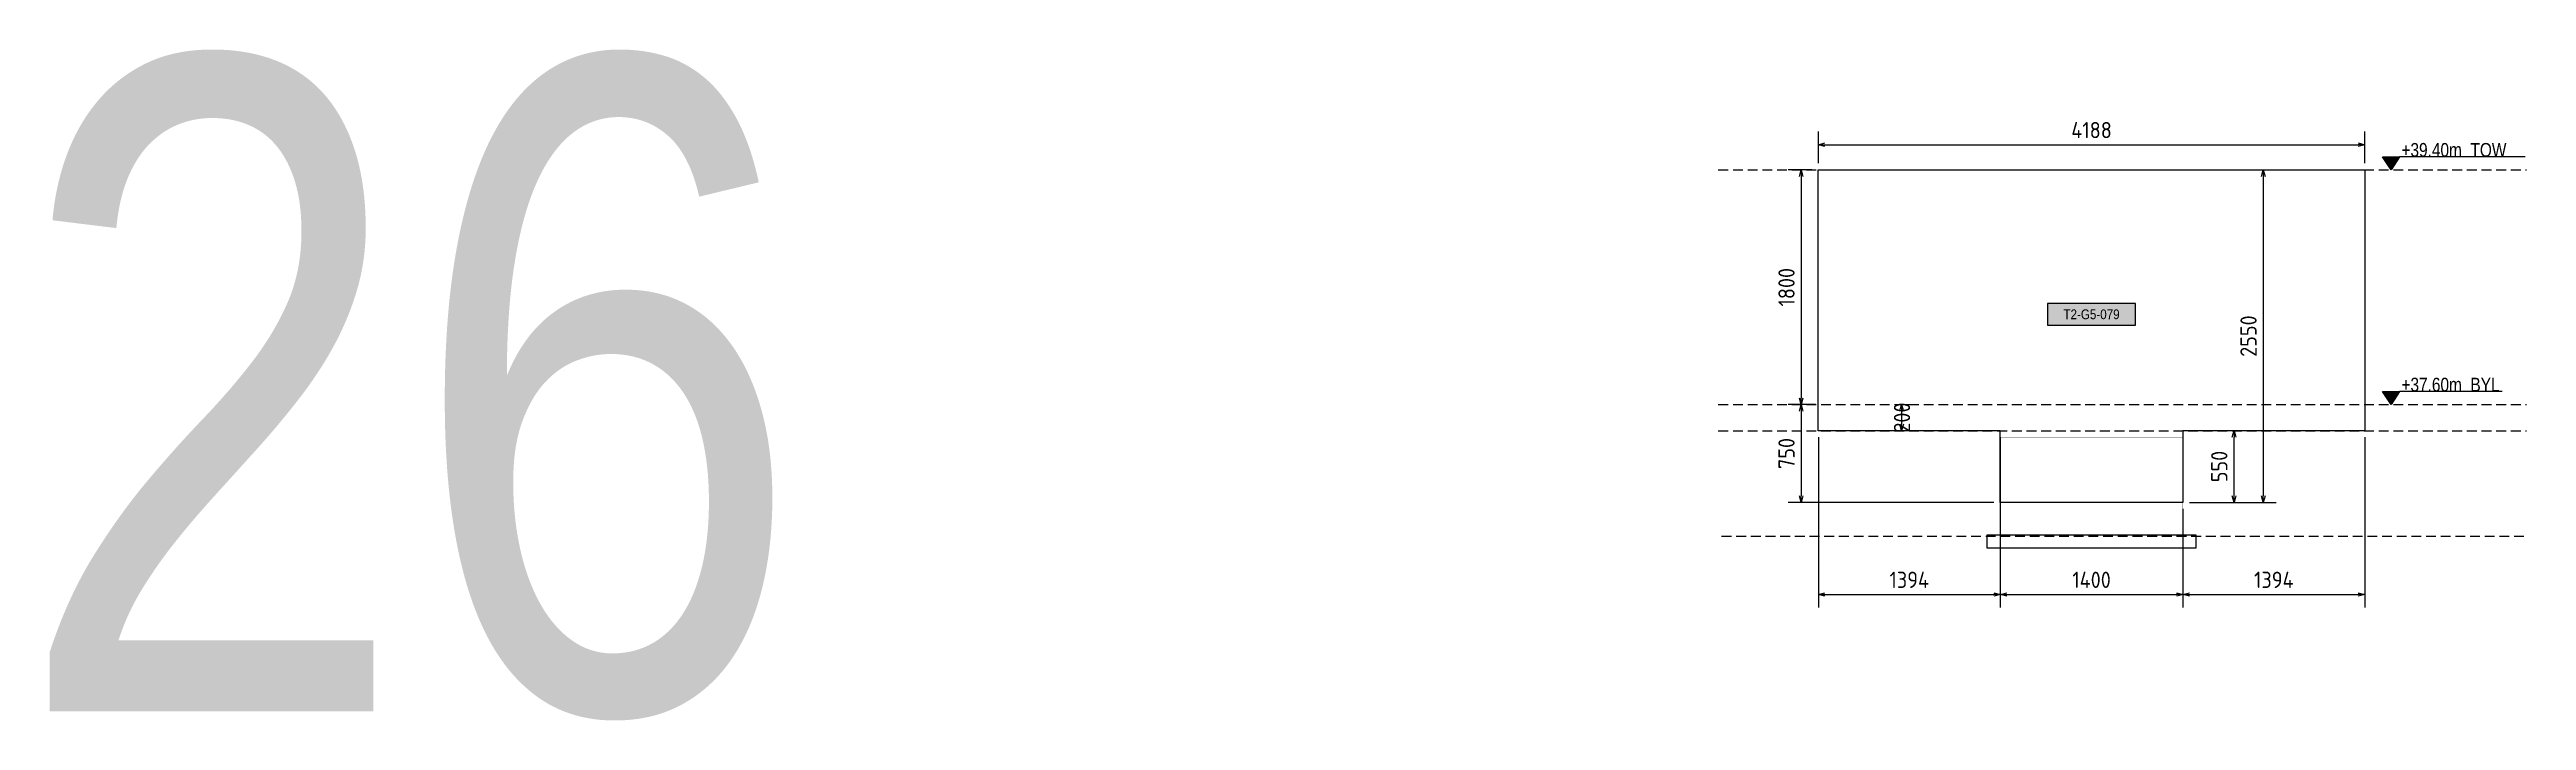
# Model space of a CAD drawing. Header units: centimetres. Extents: x -6122352 to 4157695, y -1694241 to 1947892.
# Drawn here: x 3424347 to 3443331, y 555190 to 560336 of the extents above; entities that cross this region are included whole.
import ezdxf
from ezdxf.enums import TextEntityAlignment as Align

# ---------------------------------------------------------------- set-up
doc = ezdxf.new("R2010")
doc.units = ezdxf.units.CM
doc.header["$MEASUREMENT"] = 0
doc.header["$PDMODE"] = 66
doc.header["$PDSIZE"] = 100
doc.linetypes.add('DASHED2', pattern=[0.375, 0.25, -0.125])
doc.linetypes.add('HIDDEN', pattern=[0.375, 0.25, -0.125])
for name, color, linetype in [('00-MI-DIM', 7, 'Continuous'), ('@MI-TYPE-02', 6, 'Continuous'), ('JML-Dimension', 1, 'Continuous'), ('PANEL-TAGS', 7, 'Continuous'), ('SECTION', 130, 'Continuous')]:
    doc.layers.add(name, color=color, linetype=linetype)
doc.styles.add('Arial Narrow', font='ARIALN.TTF', dxfattribs={"width": 0.95, "height": 500})
doc.styles.add('PANELTAG_STYLE', font='arial.ttf')
doc.styles.add('Schueco-BEMSTIL', font='isocpeur.ttf', dxfattribs={"width": 0.9})
doc.styles.add('txt-Pisa-std', font='arial.ttf', dxfattribs={"width": 0.8})
doc.dimstyles.new('MI- JWC-TXT-2.5 MM', dxfattribs={"dimscale": 1.5, "dimtxt": 2.5, "dimasz": 1, "dimexe": 2, "dimexo": 1, "dimgap": 1, "dimtad": 1, "dimdec": 0, "dimdsep": 46, "dimtxsty": 'Schueco-BEMSTIL', "dimblk": 'OPEN30', "dimcen": 0, "dimdle": 2, "dimclrd": 140, "dimclre": 8, "dimclrt": 40, "dimadec": 0, "dimazin": 2, "dimtfac": 1, "dimtdec": 0, "dimtix": 1, "dimtmove": 2, "dimatfit": 3, "dimldrblk": 'OPEN', "dimfxl": 2, "dimlwd": -1, "dimlwe": -1, "dimarcsym": 0})

# ---------------------------------------------------------------- blocks, each defined once
blk = doc.blocks.new('_Open30')
at = {"color": 0, "linetype": 'ByBlock', "lineweight": -2}
for p, q in [((-1, 0.27), (0, 0)), ((0, 0), (-1, -0.27)), ((0, 0), (-1, 0))]:
    blk.add_line(p, q, dxfattribs=at)
blk = doc.blocks.new('*D3285')
at = {"layer": '00-MI-DIM', "color": 8, "transparency": 16777216}
for p, q in [((3437904, 559463), (3437904, 559706)), ((3442092, 559463), (3442092, 559706))]:
    blk.add_line(p, q, dxfattribs=at)
at = {"layer": '00-MI-DIM', "color": 140, "transparency": 16777216}
blk.add_line((3437954, 559606), (3442042, 559606), dxfattribs=at)
at = {"layer": 'Defpoints', "color": 0, "transparency": 16777216}
for p in [(3442092, 559606), (3437904, 559413), (3442092, 559413)]:
    blk.add_point(p, dxfattribs=at)
at = {"layer": '00-MI-DIM', "color": 140, "transparency": 16777216, "xscale": 50, "yscale": 50, "zscale": 50, "rotation": 180}
blk.add_blockref('_Open30', (3437904, 559606), dxfattribs=at)
at = {"layer": '00-MI-DIM', "color": 140, "transparency": 16777216, "xscale": 50, "yscale": 50, "zscale": 50}
blk.add_blockref('_Open30', (3442092, 559606), dxfattribs=at)
at = {"layer": '00-MI-DIM', "color": 40, "transparency": 16777216, "insert": (3439998, 559718), "char_height": 125, "attachment_point": 5, "style": 'Schueco-BEMSTIL'}
blk.add_mtext('4188', dxfattribs=at)
blk = doc.blocks.new('_Open')
at = {"color": 0, "linetype": 'ByBlock', "lineweight": -2}
for p, q in [((-1, 0), (0, 0)), ((-1, 0), (0, 0)), ((0, 0), (-1, 0))]:
    blk.add_line(p, q, dxfattribs=at)
blk = doc.blocks.new('*D3286')
at = {"layer": '00-MI-DIM', "color": 8, "transparency": 16777216}
for p, q in [((3437854, 559413), (3437672, 559413)), ((3437881, 557613), (3437672, 557613))]:
    blk.add_line(p, q, dxfattribs=at)
at = {"layer": '00-MI-DIM', "color": 140, "transparency": 16777216}
blk.add_line((3437772, 559363), (3437772, 557663), dxfattribs=at)
at = {"layer": 'Defpoints', "color": 0, "transparency": 16777216}
for p in [(3437904, 559413), (3437772, 557613), (3437931, 557613)]:
    blk.add_point(p, dxfattribs=at)
at = {"layer": '00-MI-DIM', "color": 140, "transparency": 16777216, "xscale": 50, "yscale": 50, "zscale": 50}
for p, rotation in [((3437772, 559413), 90), ((3437772, 557613), 270)]:
    blk.add_blockref('_Open30', p, dxfattribs=dict(at, rotation=rotation))
at = {"layer": '00-MI-DIM', "color": 40, "transparency": 16777216, "insert": (3437660, 558513), "char_height": 125, "attachment_point": 5, "rotation": 90, "style": 'Schueco-BEMSTIL'}
blk.add_mtext('1800', dxfattribs=at)
blk = doc.blocks.new('*D3287')
at = {"layer": '00-MI-DIM', "color": 8, "transparency": 16777216}
for p, q in [((3437854, 557613), (3437672, 557613)), ((3439248, 556863), (3437672, 556863))]:
    blk.add_line(p, q, dxfattribs=at)
at = {"layer": '00-MI-DIM', "color": 140, "transparency": 16777216}
blk.add_line((3437772, 557563), (3437772, 556913), dxfattribs=at)
at = {"layer": 'Defpoints', "color": 0, "transparency": 16777216}
for p in [(3437904, 557613), (3437772, 556863), (3439298, 556863)]:
    blk.add_point(p, dxfattribs=at)
at = {"layer": '00-MI-DIM', "color": 140, "transparency": 16777216, "xscale": 50, "yscale": 50, "zscale": 50}
for p, rotation in [((3437772, 557613), 90), ((3437772, 556863), 270)]:
    blk.add_blockref('_Open30', p, dxfattribs=dict(at, rotation=rotation))
at = {"layer": '00-MI-DIM', "color": 40, "transparency": 16777216, "insert": (3437660, 557238), "char_height": 125, "attachment_point": 5, "rotation": 90, "style": 'Schueco-BEMSTIL'}
blk.add_mtext('750', dxfattribs=at)
blk = doc.blocks.new('*D3288')
at = {"layer": '00-MI-DIM', "color": 8, "transparency": 16777216}
for p, q in [((3438563, 557613), (3438642, 557613)), ((3438563, 557413), (3438642, 557413))]:
    blk.add_line(p, q, dxfattribs=at)
at = {"layer": '00-MI-DIM', "color": 140, "transparency": 16777216}
blk.add_line((3438542, 557563), (3438542, 557463), dxfattribs=at)
at = {"layer": 'Defpoints', "color": 0, "transparency": 16777216}
for p in [(3438513, 557613), (3438513, 557413), (3438542, 557413)]:
    blk.add_point(p, dxfattribs=at)
at = {"layer": '00-MI-DIM', "color": 140, "transparency": 16777216, "xscale": 50, "yscale": 50, "zscale": 50}
for p, rotation in [((3438542, 557613), 90), ((3438542, 557413), 270)]:
    blk.add_blockref('_Open30', p, dxfattribs=dict(at, rotation=rotation))
at = {"layer": '00-MI-DIM', "color": 40, "transparency": 16777216, "insert": (3438545, 557513), "char_height": 125, "attachment_point": 5, "rotation": 90, "style": 'Schueco-BEMSTIL'}
blk.add_mtext('200', dxfattribs=at)
blk = doc.blocks.new('*D3289')
at = {"layer": '00-MI-DIM', "color": 8, "transparency": 16777216}
for p, q in [((3441308, 559413), (3441414, 559413)), ((3440748, 556863), (3441414, 556863))]:
    blk.add_line(p, q, dxfattribs=at)
at = {"layer": '00-MI-DIM', "color": 140, "transparency": 16777216}
blk.add_line((3441314, 559363), (3441314, 556913), dxfattribs=at)
at = {"layer": 'Defpoints', "color": 0, "transparency": 16777216}
for p in [(3441258, 559413), (3440698, 556863), (3441314, 556863)]:
    blk.add_point(p, dxfattribs=at)
at = {"layer": '00-MI-DIM', "color": 140, "transparency": 16777216, "xscale": 50, "yscale": 50, "zscale": 50}
for p, rotation in [((3441314, 559413), 90), ((3441314, 556863), 270)]:
    blk.add_blockref('_Open30', p, dxfattribs=dict(at, rotation=rotation))
at = {"layer": '00-MI-DIM', "color": 40, "transparency": 16777216, "insert": (3441201, 558138), "char_height": 125, "attachment_point": 5, "rotation": 90, "style": 'Schueco-BEMSTIL'}
blk.add_mtext('2550', dxfattribs=at)
blk = doc.blocks.new('*D3290')
at = {"layer": '00-MI-DIM', "color": 8, "transparency": 16777216}
for p, q in [((3437904, 557363), (3437904, 556057)), ((3439298, 557363), (3439298, 556057))]:
    blk.add_line(p, q, dxfattribs=at)
at = {"layer": '00-MI-DIM', "color": 140, "transparency": 16777216}
blk.add_line((3437954, 556157), (3439248, 556157), dxfattribs=at)
at = {"layer": 'Defpoints', "color": 0, "transparency": 16777216}
for p in [(3437904, 557413), (3439298, 557413), (3439298, 556157)]:
    blk.add_point(p, dxfattribs=at)
at = {"layer": '00-MI-DIM', "color": 140, "transparency": 16777216, "xscale": 50, "yscale": 50, "zscale": 50, "rotation": 180}
blk.add_blockref('_Open30', (3437904, 556157), dxfattribs=at)
at = {"layer": '00-MI-DIM', "color": 140, "transparency": 16777216, "xscale": 50, "yscale": 50, "zscale": 50}
blk.add_blockref('_Open30', (3439298, 556157), dxfattribs=at)
at = {"layer": '00-MI-DIM', "color": 40, "transparency": 16777216, "insert": (3438601, 556269), "char_height": 125, "attachment_point": 5, "style": 'Schueco-BEMSTIL'}
blk.add_mtext('1394', dxfattribs=at)
blk = doc.blocks.new('*D3291')
at = {"layer": '00-MI-DIM', "color": 8, "transparency": 16777216}
for p, q in [((3439298, 557363), (3439298, 556057)), ((3440698, 556813), (3440698, 556057))]:
    blk.add_line(p, q, dxfattribs=at)
at = {"layer": '00-MI-DIM', "color": 140, "transparency": 16777216}
blk.add_line((3439348, 556157), (3440648, 556157), dxfattribs=at)
at = {"layer": 'Defpoints', "color": 0, "transparency": 16777216}
for p in [(3439298, 557413), (3440698, 556863), (3440698, 556157)]:
    blk.add_point(p, dxfattribs=at)
at = {"layer": '00-MI-DIM', "color": 140, "transparency": 16777216, "xscale": 50, "yscale": 50, "zscale": 50, "rotation": 180}
blk.add_blockref('_Open30', (3439298, 556157), dxfattribs=at)
at = {"layer": '00-MI-DIM', "color": 140, "transparency": 16777216, "xscale": 50, "yscale": 50, "zscale": 50}
blk.add_blockref('_Open30', (3440698, 556157), dxfattribs=at)
at = {"layer": '00-MI-DIM', "color": 40, "transparency": 16777216, "insert": (3439998, 556269), "char_height": 125, "attachment_point": 5, "style": 'Schueco-BEMSTIL'}
blk.add_mtext('1400', dxfattribs=at)
blk = doc.blocks.new('*D3292')
at = {"layer": '00-MI-DIM', "color": 8, "transparency": 16777216}
for p, q in [((3442092, 557363), (3442092, 556057)), ((3440698, 556813), (3440698, 556057))]:
    blk.add_line(p, q, dxfattribs=at)
at = {"layer": '00-MI-DIM', "color": 140, "transparency": 16777216}
blk.add_line((3440748, 556157), (3442042, 556157), dxfattribs=at)
at = {"layer": 'Defpoints', "color": 0, "transparency": 16777216}
for p in [(3442092, 557413), (3440698, 556863), (3442092, 556157)]:
    blk.add_point(p, dxfattribs=at)
at = {"layer": '00-MI-DIM', "color": 140, "transparency": 16777216, "xscale": 50, "yscale": 50, "zscale": 50, "rotation": 180}
blk.add_blockref('_Open30', (3440698, 556157), dxfattribs=at)
at = {"layer": '00-MI-DIM', "color": 140, "transparency": 16777216, "xscale": 50, "yscale": 50, "zscale": 50}
blk.add_blockref('_Open30', (3442092, 556157), dxfattribs=at)
at = {"layer": '00-MI-DIM', "color": 40, "transparency": 16777216, "insert": (3441395, 556269), "char_height": 125, "attachment_point": 5, "style": 'Schueco-BEMSTIL'}
blk.add_mtext('1394', dxfattribs=at)
blk = doc.blocks.new('*D3293')
at = {"layer": '@MI-TYPE-02', "color": 8, "transparency": 16777216}
for p, q in [((3440748, 557413), (3441190, 557413)), ((3440748, 556863), (3441190, 556863))]:
    blk.add_line(p, q, dxfattribs=at)
at = {"layer": '@MI-TYPE-02', "color": 140, "transparency": 16777216}
blk.add_line((3441090, 556913), (3441090, 557363), dxfattribs=at)
at = {"layer": 'Defpoints', "color": 0, "transparency": 16777216}
for p in [(3440698, 557413), (3441090, 557413), (3440698, 556863)]:
    blk.add_point(p, dxfattribs=at)
at = {"layer": '@MI-TYPE-02', "color": 140, "transparency": 16777216, "xscale": 50, "yscale": 50, "zscale": 50}
for p, rotation in [((3441090, 557413), 90), ((3441090, 556863), 270)]:
    blk.add_blockref('_Open30', p, dxfattribs=dict(at, rotation=rotation))
at = {"layer": '@MI-TYPE-02', "color": 40, "transparency": 16777216, "insert": (3440977, 557138), "char_height": 125, "attachment_point": 5, "rotation": 90, "style": 'Schueco-BEMSTIL'}
blk.add_mtext('550', dxfattribs=at)
blk = doc.blocks.new('PANELTAG')
at = {"layer": 'PANEL-TAGS', "color": 1}
blk.add_lwpolyline([(-13.5, -3.3), (13.5, -3.3), (13.5, 3.3), (-13.5, 3.3)], close=True, dxfattribs=at)
at = {"layer": 'PANEL-TAGS', "color": 40, "true_color": 0xffd700}
blk.add_solid([(-13.5, -3.3), (13.5, -3.3), (-13.5, 3.3), (13.5, 3.3)], dxfattribs=at)
at = {"layer": 'PANEL-TAGS', "color": 5, "style": 'PANELTAG_STYLE', "width": 0.85}
blk.add_attdef('TAGNO', text='', height=3, dxfattribs=at).set_placement((0, 0), align=Align.MIDDLE)
blk = doc.blocks.new('*U3095')
at = {"layer": 'JML-Dimension'}
h = blk.add_hatch(color=10, dxfattribs=at)
h.dxf.hatch_style = 1
h.paths.add_polyline_path([(0, 0), (-1.54, 2.37), (1.54, 2.37)])
blk.add_line((20.09, 2.37), (1.54, 2.37), dxfattribs=at)
blk.add_lwpolyline([(0, 0), (-1.54, 2.37), (1.54, 2.37), (0, 0)], dxfattribs=at)
at = {"color": 5, "style": 'txt-Pisa-std', "width": 0.8}
blk.add_attdef('+0.0', text='', height=2.5, dxfattribs=at).set_placement((1.87, 2.37), align=Align.BOTTOM_LEFT)
blk = doc.blocks.new('*U1106')
at = {"layer": 'JML-Dimension'}
h = blk.add_hatch(color=10, dxfattribs=at)
h.dxf.hatch_style = 1
h.paths.add_polyline_path([(0, 0), (-1.54, 2.37), (1.54, 2.37)])
blk.add_line((24.31, 2.37), (1.54, 2.37), dxfattribs=at)
blk.add_lwpolyline([(0, 0), (-1.54, 2.37), (1.54, 2.37), (0, 0)], dxfattribs=at)
at = {"color": 5, "style": 'txt-Pisa-std', "width": 0.8}
blk.add_attdef('+0.0', text='', height=2.5, dxfattribs=at).set_placement((1.87, 2.37), align=Align.BOTTOM_LEFT)
blk = doc.blocks.new('T3-FOOTING ELEVATION')
at = {"color": 6, "linetype": 'HIDDEN', "ltscale": 5, "const_width": 2}
blk.add_lwpolyline([(30306558, 1676366), (30306558, 1676866), (30307958, 1676866), (30307958, 1676366)], dxfattribs=at)
at = {"color": 6, "ltscale": 20, "const_width": 2}
blk.add_lwpolyline([(30306558, 1676366), (30307958, 1676366), (30307958, 1676116), (30306558, 1676116)], close=True, dxfattribs=at)
at = {"color": 8, "ltscale": 20}
blk.add_lwpolyline([(30306458, 1676116), (30308058, 1676116), (30308058, 1676016), (30306458, 1676016)], close=True, dxfattribs=at)

msp = doc.modelspace()

# ---------------------------------------------------------------- linework, layer by layer
at = {"layer": '@MI-TYPE-02', "color": 160, "linetype": 'DASHED2', "ltscale": 300}
for points in [[(3437137.30068, 559412.79632), (3443331.17385, 559412.79632)], [(3437137.30068, 557612.79632), (3443331.17385, 557612.79632)], [(3437137.30068, 557412.79632), (3443331.17385, 557412.79632)], [(3437162.12414, 556602.79632), (3443331.17385, 556602.79632)]]:
    msp.add_lwpolyline(points, dxfattribs=at)
at = {"layer": '@MI-TYPE-02', "color": 30}
msp.add_lwpolyline([(3437903.67453, 559412.79632), (3442091.67453, 559412.79632), (3442091.67453, 557412.79632), (3440697.67453, 557412.79632), (3440697.67453, 556862.79632), (3439297.67453, 556862.79632), (3439297.67453, 557412.79632), (3437903.67453, 557412.79632)], close=True, dxfattribs=at)

# ---------------------------------------------------------------- block references
at = {"color": 2}
msp.add_blockref('T3-FOOTING ELEVATION', (-26867260.48703, -1119503.07744), dxfattribs=at)
at = {"layer": 'PANEL-TAGS', "color": 94}
ref = msp.add_blockref('PANELTAG', (3439997.67453, 558305.21907), dxfattribs=dict(at, xscale=25, yscale=25, zscale=25))
ref.add_attrib('TAGNO', 'T2-G5-079', dxfattribs={"color": 5, "height": 75, "style": 'PANELTAG_STYLE', "width": 0.85}).set_placement((3439997.67453, 558305.21907), align=Align.MIDDLE_CENTER)
at = {"layer": 'SECTION', "color": 6}
ref = msp.add_blockref('*U1106', (3442293.93481, 559412.79632), dxfattribs=dict(at, xscale=42.30147098076819, yscale=42.30147098076819, zscale=42.30147098076819))
ref.add_attrib('+0.0', '+39.40m  TOW', (3442373.06346, 559513.05339), dxfattribs={"layer": 'JML-Dimension', "color": 5, "height": 105.7536775, "style": 'txt-Pisa-std', "width": 0.8})
ref = msp.add_blockref('*U3095', (3442293.93481, 557612.79632), dxfattribs=dict(at, xscale=42.30147098076819, yscale=42.30147098076819, zscale=42.30147098076819))
ref.add_attrib('+0.0', '+37.60m  BYL', (3442373.06346, 557713.05339), dxfattribs={"layer": 'JML-Dimension', "color": 5, "height": 105.7536775, "style": 'txt-Pisa-std', "width": 0.8})

# ---------------------------------------------------------------- texts
at = {"layer": '00-MI-DIM', "color": 6, "insert": (3424074.78666, 560261.2783), "char_height": 5000, "attachment_point": 1, "style": 'Arial Narrow'}
msp.add_mtext_dynamic_manual_height_columns('26', width=73699.0314771, gutter_width=2500, heights=[0], dxfattribs=at)

# ---------------------------------------------------------------- dimensions: what is measured, and where the dimension line sits
at = {"layer": '00-MI-DIM', "color": 30}
for base, p1, p2, picture, middle in [((3442091.67453, 559605.56672), (3437903.67453, 559412.79632), (3442091.67453, 559412.79632), '*D3285', (3439997.67453, 559718.06672)), ((3439297.67453, 556156.94733), (3437903.67453, 557412.79632), (3439297.67453, 557412.79632), '*D3290', (3438600.67453, 556269.44733)), ((3440697.67453, 556156.94733), (3439297.67453, 557412.79632), (3440697.67453, 556862.79632), '*D3291', (3439997.67453, 556269.44733)), ((3442091.67453, 556156.94733), (3440697.67453, 556862.79632), (3442091.67453, 557412.79632), '*D3292', (3441394.67453, 556269.44733))]:
    dim = msp.add_linear_dim(base=base, p1=p1, p2=p2, dimstyle='MI- JWC-TXT-2.5 MM', dxfattribs=at)
    dim.commit()
    dim.dimension.update_dxf_attribs({"geometry": picture, "text_midpoint": middle})
for base, p1, p2, picture, middle in [((3437772.41225, 557612.79632), (3437903.67453, 559412.79632), (3437930.70249, 557612.79632), '*D3286', (3437659.91225, 558512.79632)), ((3441313.86535, 556862.79632), (3441258.07264, 559412.79632), (3440697.67453, 556862.79632), '*D3289', (3441201.36535, 558137.79632)), ((3437772.41225, 556862.79632), (3437903.67453, 557612.79632), (3439297.67453, 556862.79632), '*D3287', (3437659.91225, 557237.79632))]:
    dim = msp.add_linear_dim(base=base, p1=p1, p2=p2, angle=90, dimstyle='MI- JWC-TXT-2.5 MM', dxfattribs=at)
    dim.commit()
    dim.dimension.update_dxf_attribs({"geometry": picture, "text_midpoint": middle})
dim = msp.add_linear_dim(base=(3438542.09171, 557412.79632), p1=(3438513.27921, 557612.79632), p2=(3438513.27921, 557412.79632), angle=90, dimstyle='MI- JWC-TXT-2.5 MM', dxfattribs=at)
dim.commit()
dim.dimension.update_dxf_attribs({"geometry": '*D3288', "text_midpoint": (3438544.59171, 557512.79632), "dimtype": 160})
at = {"layer": '@MI-TYPE-02', "color": 94}
dim = msp.add_linear_dim(base=(3441089.62893, 557412.79632), p1=(3440697.67453, 556862.79632), p2=(3440697.67453, 557412.79632), angle=90, dimstyle='MI- JWC-TXT-2.5 MM', dxfattribs=at)
dim.commit()
dim.dimension.update_dxf_attribs({"geometry": '*D3293', "text_midpoint": (3440977.12893, 557137.79632)})

doc.saveas('drawing.dxf')
